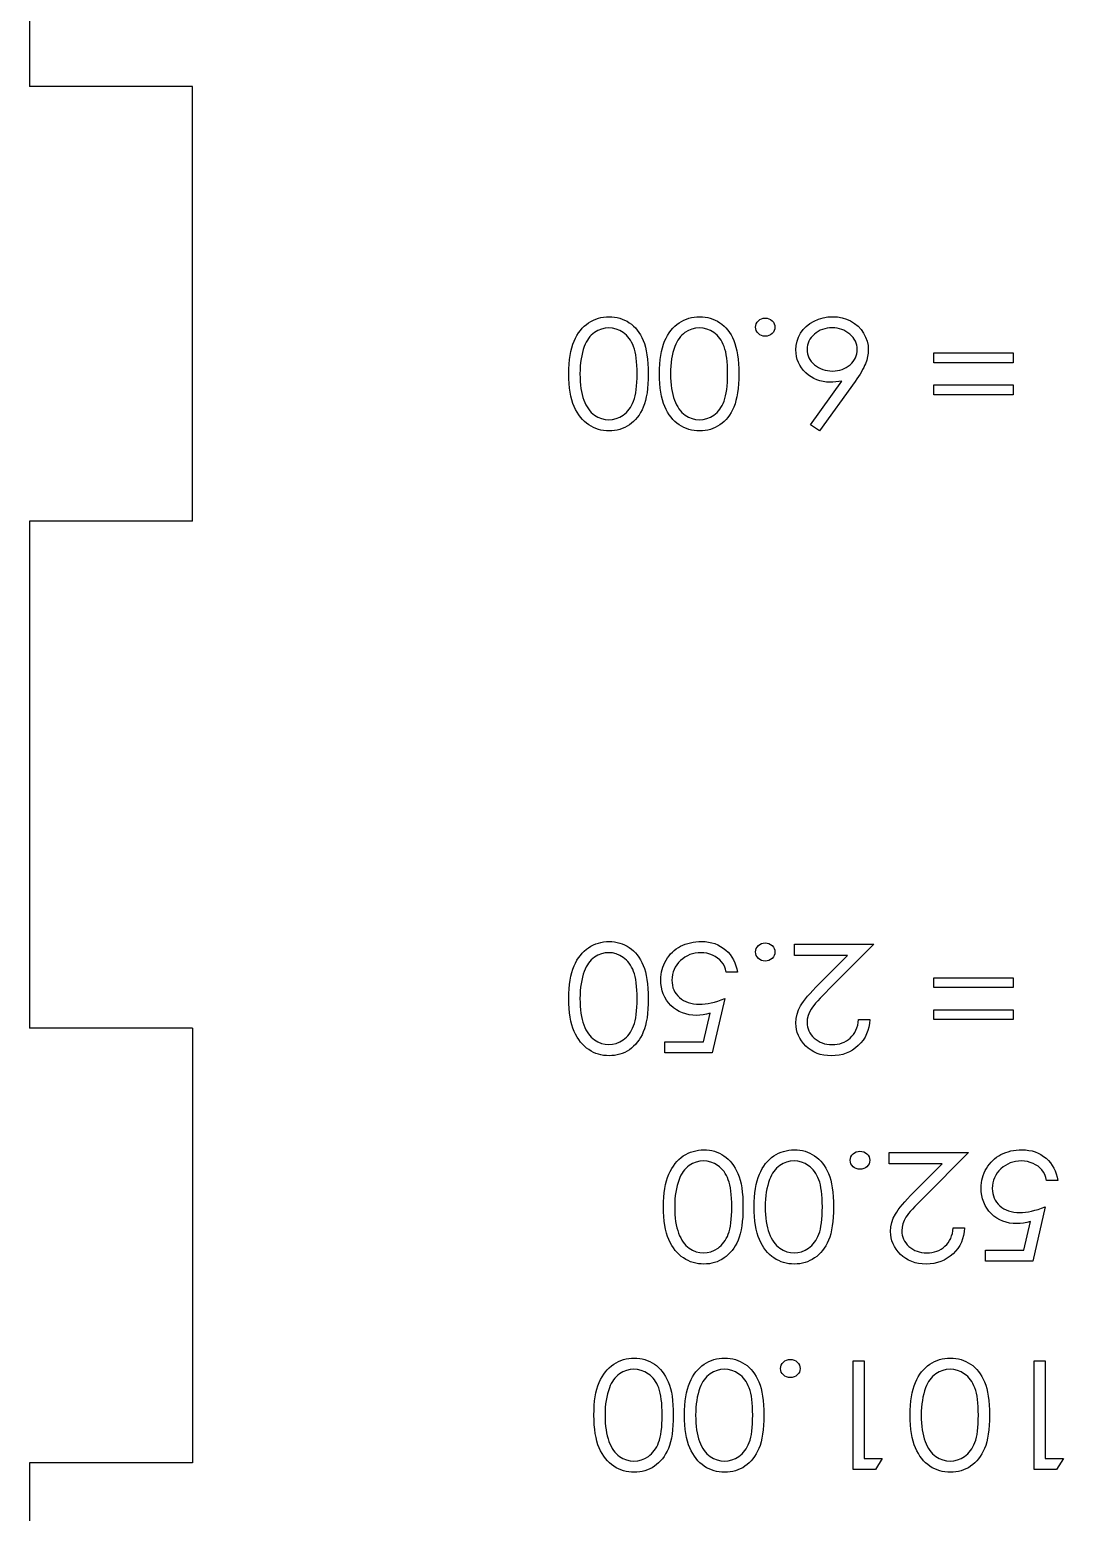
# Model space of a CAD drawing. Header units: millimetres. Extents: x -91 to 264, y -75 to 309.
# Drawn here: x -2.6 to 35.5, y 28.4 to 83 of the extents above; entities that cross this region are included whole.
import ezdxf

# ---------------------------------------------------------------- set-up
doc = ezdxf.new("R2010")
doc.units = ezdxf.units.MM

msp = doc.modelspace()

# ---------------------------------------------------------------- linework, layer by layer
at = {"color": 7, "linetype": 'Continuous', "lineweight": 25}
for p, q in [((-2.569, 99.585), (-2.569, 80.918)), ((3.431, 80.918), (-2.569, 80.918)), ((3.431, 64.918), (3.431, 80.918)), ((-2.569, 64.918), (-2.569, 46.251)), ((3.431, 64.918), (-2.569, 64.918)), ((3.431, 46.251), (-2.569, 46.251)), ((3.431, 46.251), (3.431, 30.251)), ((-2.569, 30.251), (-2.569, 11.585)), ((3.431, 30.251), (-2.569, 30.251))]:
    msp.add_line(p, q, dxfattribs=at)
at = {"color": 7, "linetype": 'Continuous', "flags": 128}
for points in [[(20.205, 70.339), (20.201, 70.147), (20.193, 69.966), (20.179, 69.795), (20.159, 69.637), (20.133, 69.489), (20.102, 69.353), (20.065, 69.228), (20.023, 69.114), (19.975, 69.009), (19.923, 68.911), (19.865, 68.819), (19.803, 68.734), (19.737, 68.655), (19.665, 68.583), (19.59, 68.518), (19.509, 68.459), (19.425, 68.407), (19.338, 68.361), (19.249, 68.323), (19.157, 68.291), (19.063, 68.267), (18.967, 68.249), (18.867, 68.239), (18.766, 68.235), (18.766, 68.235), (18.664, 68.239), (18.563, 68.249), (18.465, 68.267), (18.37, 68.291), (18.277, 68.323), (18.186, 68.361), (18.098, 68.407), (18.012, 68.46), (17.93, 68.519), (17.852, 68.586), (17.779, 68.66), (17.71, 68.74), (17.645, 68.828), (17.585, 68.923), (17.53, 69.025), (17.479, 69.134), (17.432, 69.251), (17.392, 69.377), (17.358, 69.513), (17.33, 69.659), (17.31, 69.815), (17.294, 69.981), (17.285, 70.155), (17.282, 70.339), (17.282, 70.339), (17.285, 70.523), (17.294, 70.697), (17.309, 70.862), (17.33, 71.017), (17.358, 71.162), (17.391, 71.297), (17.43, 71.424), (17.475, 71.54), (17.526, 71.648), (17.581, 71.749), (17.641, 71.843), (17.705, 71.932), (17.774, 72.013), (17.848, 72.086), (17.927, 72.154), (18.009, 72.214), (18.096, 72.267), (18.184, 72.313), (18.275, 72.352), (18.369, 72.384), (18.464, 72.408), (18.563, 72.426), (18.663, 72.437), (18.766, 72.44), (18.766, 72.44), (18.867, 72.437), (18.967, 72.427), (19.063, 72.409), (19.157, 72.385), (19.248, 72.355), (19.336, 72.316), (19.423, 72.271), (19.506, 72.22), (19.586, 72.162), (19.661, 72.097), (19.733, 72.025), (19.799, 71.945), (19.861, 71.86), (19.919, 71.768), (19.971, 71.669), (20.02, 71.563), (20.064, 71.448), (20.101, 71.323), (20.133, 71.186), (20.158, 71.038), (20.179, 70.88), (20.193, 70.71), (20.201, 70.53), (20.205, 70.339)], [(23.538, 70.339), (23.535, 70.147), (23.527, 69.966), (23.512, 69.795), (23.492, 69.637), (23.467, 69.489), (23.435, 69.353), (23.399, 69.228), (23.356, 69.114), (23.308, 69.009), (23.256, 68.911), (23.198, 68.819), (23.137, 68.734), (23.07, 68.655), (22.999, 68.583), (22.923, 68.518), (22.842, 68.459), (22.758, 68.407), (22.671, 68.361), (22.582, 68.323), (22.491, 68.291), (22.396, 68.267), (22.3, 68.249), (22.201, 68.239), (22.1, 68.235), (22.1, 68.235), (21.997, 68.239), (21.896, 68.249), (21.798, 68.267), (21.703, 68.291), (21.61, 68.323), (21.52, 68.361), (21.431, 68.407), (21.346, 68.46), (21.263, 68.519), (21.185, 68.586), (21.112, 68.66), (21.044, 68.74), (20.979, 68.828), (20.919, 68.923), (20.863, 69.025), (20.812, 69.134), (20.766, 69.251), (20.725, 69.377), (20.692, 69.513), (20.664, 69.659), (20.643, 69.815), (20.627, 69.981), (20.618, 70.155), (20.615, 70.339), (20.615, 70.339), (20.618, 70.523), (20.627, 70.697), (20.642, 70.862), (20.663, 71.017), (20.691, 71.162), (20.724, 71.297), (20.763, 71.424), (20.809, 71.54), (20.859, 71.648), (20.915, 71.749), (20.975, 71.843), (21.039, 71.932), (21.108, 72.013), (21.181, 72.086), (21.26, 72.154), (21.342, 72.214), (21.429, 72.267), (21.517, 72.313), (21.608, 72.352), (21.702, 72.384), (21.798, 72.408), (21.896, 72.426), (21.996, 72.437), (22.1, 72.44), (22.1, 72.44), (22.201, 72.437), (22.3, 72.427), (22.396, 72.409), (22.49, 72.385), (22.581, 72.355), (22.669, 72.316), (22.756, 72.271), (22.839, 72.22), (22.919, 72.162), (22.995, 72.097), (23.066, 72.025), (23.133, 71.945), (23.194, 71.86), (23.252, 71.768), (23.305, 71.669), (23.354, 71.563), (23.397, 71.448), (23.435, 71.323), (23.466, 71.186), (23.491, 71.038), (23.512, 70.88), (23.527, 70.71), (23.535, 70.53), (23.538, 70.339)], [(24.512, 71.722), (24.44, 71.729), (24.375, 71.747), (24.314, 71.777), (24.258, 71.819), (24.213, 71.871), (24.18, 71.927), (24.16, 71.989), (24.153, 72.056), (24.153, 72.056), (24.16, 72.122), (24.18, 72.183), (24.213, 72.239), (24.258, 72.291), (24.314, 72.334), (24.375, 72.364), (24.44, 72.383), (24.512, 72.389), (24.512, 72.389), (24.584, 72.383), (24.65, 72.364), (24.711, 72.334), (24.766, 72.291), (24.812, 72.239), (24.845, 72.183), (24.865, 72.122), (24.871, 72.056), (24.871, 72.056), (24.865, 71.989), (24.845, 71.927), (24.812, 71.871), (24.766, 71.819), (24.711, 71.777), (24.65, 71.747), (24.584, 71.729), (24.512, 71.722)], [(26.512, 68.235), (26.178, 68.456), (26.178, 68.456), (27.336, 70.073), (27.336, 70.073), (27.221, 70.054), (27.108, 70.041), (26.999, 70.033), (26.893, 70.03), (26.893, 70.03), (26.765, 70.036), (26.641, 70.052), (26.523, 70.078), (26.409, 70.116), (26.301, 70.164), (26.197, 70.222), (26.099, 70.292), (26.005, 70.372), (25.919, 70.46), (25.846, 70.553), (25.783, 70.651), (25.732, 70.754), (25.692, 70.862), (25.663, 70.975), (25.646, 71.093), (25.641, 71.215), (25.641, 71.215), (25.652, 71.383), (25.684, 71.542), (25.738, 71.693), (25.814, 71.836), (25.91, 71.968), (26.024, 72.085), (26.157, 72.188), (26.307, 72.277), (26.47, 72.348), (26.639, 72.4), (26.814, 72.43), (26.995, 72.44), (26.995, 72.44), (27.169, 72.431), (27.338, 72.401), (27.5, 72.352), (27.656, 72.283), (27.8, 72.195), (27.927, 72.092), (28.039, 71.972), (28.134, 71.837), (28.209, 71.69), (28.264, 71.54), (28.296, 71.384), (28.307, 71.222), (28.307, 71.222), (28.301, 71.099), (28.281, 70.972), (28.247, 70.842), (28.201, 70.709), (28.171, 70.64), (28.137, 70.567), (28.096, 70.492), (28.052, 70.412), (28.001, 70.329), (27.945, 70.243), (27.884, 70.154), (27.818, 70.061), (27.818, 70.061), (26.512, 68.235)], [(19.794, 70.338), (19.792, 70.498), (19.786, 70.649), (19.776, 70.79), (19.762, 70.92), (19.744, 71.04), (19.722, 71.15), (19.696, 71.251), (19.666, 71.34), (19.632, 71.423), (19.594, 71.5), (19.552, 71.572), (19.507, 71.638), (19.457, 71.7), (19.403, 71.757), (19.346, 71.808), (19.286, 71.855), (19.158, 71.932), (19.027, 71.986), (18.892, 72.019), (18.754, 72.03), (18.754, 72.03), (18.614, 72.02), (18.479, 71.987), (18.349, 71.934), (18.224, 71.859), (18.165, 71.813), (18.108, 71.763), (18.056, 71.706), (18.008, 71.644), (17.963, 71.577), (17.922, 71.505), (17.885, 71.427), (17.851, 71.343), (17.851, 71.343), (17.814, 71.236), (17.782, 71.124), (17.754, 71.006), (17.732, 70.884), (17.714, 70.755), (17.701, 70.622), (17.694, 70.482), (17.692, 70.338), (17.692, 70.338), (17.694, 70.194), (17.701, 70.056), (17.712, 69.925), (17.727, 69.801), (17.747, 69.683), (17.772, 69.573), (17.801, 69.468), (17.834, 69.371), (17.87, 69.279), (17.911, 69.195), (17.955, 69.117), (18.003, 69.045), (18.053, 68.979), (18.107, 68.92), (18.165, 68.867), (18.225, 68.82), (18.352, 68.744), (18.483, 68.689), (18.616, 68.657), (18.754, 68.646), (18.754, 68.646), (18.893, 68.657), (19.028, 68.689), (19.159, 68.744), (19.286, 68.82), (19.346, 68.866), (19.403, 68.917), (19.455, 68.974), (19.504, 69.036), (19.55, 69.102), (19.592, 69.174), (19.63, 69.251), (19.665, 69.334), (19.695, 69.424), (19.721, 69.524), (19.744, 69.634), (19.762, 69.755), (19.776, 69.885), (19.786, 70.025), (19.792, 70.177), (19.794, 70.338)], [(23.128, 70.338), (23.125, 70.498), (23.12, 70.649), (23.109, 70.79), (23.096, 70.92), (23.077, 71.04), (23.056, 71.15), (23.029, 71.251), (23, 71.34), (22.965, 71.423), (22.927, 71.5), (22.886, 71.572), (22.84, 71.638), (22.79, 71.7), (22.737, 71.757), (22.68, 71.808), (22.619, 71.855), (22.491, 71.932), (22.36, 71.986), (22.225, 72.019), (22.087, 72.03), (22.087, 72.03), (21.947, 72.02), (21.813, 71.987), (21.682, 71.934), (21.557, 71.859), (21.498, 71.813), (21.442, 71.763), (21.39, 71.706), (21.341, 71.644), (21.296, 71.577), (21.255, 71.505), (21.218, 71.427), (21.185, 71.343), (21.185, 71.343), (21.147, 71.236), (21.115, 71.124), (21.088, 71.006), (21.065, 70.884), (21.048, 70.755), (21.035, 70.622), (21.028, 70.482), (21.025, 70.338), (21.025, 70.338), (21.028, 70.194), (21.034, 70.056), (21.045, 69.925), (21.06, 69.801), (21.08, 69.683), (21.105, 69.573), (21.134, 69.468), (21.167, 69.371), (21.204, 69.279), (21.245, 69.195), (21.289, 69.117), (21.336, 69.045), (21.387, 68.979), (21.44, 68.92), (21.498, 68.867), (21.559, 68.82), (21.685, 68.744), (21.816, 68.689), (21.95, 68.657), (22.087, 68.646), (22.087, 68.646), (22.226, 68.657), (22.361, 68.689), (22.492, 68.744), (22.619, 68.82), (22.679, 68.866), (22.736, 68.917), (22.789, 68.974), (22.838, 69.036), (22.883, 69.102), (22.925, 69.174), (22.963, 69.251), (22.998, 69.334), (23.028, 69.424), (23.055, 69.524), (23.077, 69.634), (23.095, 69.755), (23.109, 69.885), (23.12, 70.025), (23.125, 70.177), (23.128, 70.338)], [(26.987, 70.44), (27.082, 70.444), (27.173, 70.455), (27.26, 70.473), (27.342, 70.498), (27.422, 70.531), (27.497, 70.571), (27.568, 70.618), (27.636, 70.673), (27.697, 70.732), (27.75, 70.795), (27.795, 70.861), (27.831, 70.93), (27.86, 71.002), (27.881, 71.077), (27.893, 71.155), (27.897, 71.237), (27.897, 71.237), (27.893, 71.318), (27.88, 71.395), (27.859, 71.47), (27.83, 71.541), (27.791, 71.61), (27.745, 71.675), (27.69, 71.739), (27.627, 71.798), (27.557, 71.852), (27.484, 71.9), (27.408, 71.94), (27.328, 71.972), (27.245, 71.997), (27.158, 72.016), (27.068, 72.026), (26.974, 72.03), (26.974, 72.03), (26.88, 72.026), (26.79, 72.016), (26.703, 71.997), (26.62, 71.972), (26.54, 71.94), (26.463, 71.9), (26.391, 71.852), (26.322, 71.798), (26.258, 71.739), (26.203, 71.675), (26.157, 71.61), (26.118, 71.541), (26.089, 71.47), (26.068, 71.395), (26.055, 71.318), (26.051, 71.237), (26.051, 71.237), (26.055, 71.155), (26.068, 71.077), (26.089, 71.002), (26.119, 70.93), (26.158, 70.861), (26.205, 70.795), (26.261, 70.732), (26.325, 70.673), (26.395, 70.618), (26.469, 70.571), (26.546, 70.531), (26.627, 70.498), (26.712, 70.473), (26.8, 70.455), (26.891, 70.444), (26.987, 70.44)], [(30.717, 70.748), (30.717, 71.107), (30.717, 71.107), (33.641, 71.107), (33.641, 71.107), (33.641, 70.748), (33.641, 70.748), (30.717, 70.748)], [(30.717, 69.569), (30.717, 69.928), (30.717, 69.928), (33.641, 69.928), (33.641, 69.928), (33.641, 69.569), (33.641, 69.569), (30.717, 69.569)], [(20.205, 47.339), (20.201, 47.147), (20.193, 46.966), (20.179, 46.795), (20.159, 46.637), (20.133, 46.489), (20.102, 46.353), (20.065, 46.228), (20.023, 46.114), (19.975, 46.009), (19.923, 45.911), (19.865, 45.819), (19.803, 45.734), (19.737, 45.655), (19.665, 45.583), (19.59, 45.518), (19.509, 45.459), (19.425, 45.407), (19.338, 45.361), (19.249, 45.323), (19.157, 45.291), (19.063, 45.267), (18.967, 45.249), (18.867, 45.239), (18.766, 45.235), (18.766, 45.235), (18.664, 45.239), (18.563, 45.249), (18.465, 45.267), (18.37, 45.291), (18.277, 45.323), (18.186, 45.361), (18.098, 45.407), (18.012, 45.46), (17.93, 45.519), (17.852, 45.586), (17.779, 45.66), (17.71, 45.74), (17.645, 45.828), (17.585, 45.923), (17.53, 46.025), (17.479, 46.134), (17.432, 46.251), (17.392, 46.377), (17.358, 46.513), (17.33, 46.659), (17.31, 46.815), (17.294, 46.981), (17.285, 47.155), (17.282, 47.339), (17.282, 47.339), (17.285, 47.523), (17.294, 47.697), (17.309, 47.862), (17.33, 48.017), (17.358, 48.162), (17.391, 48.297), (17.43, 48.424), (17.475, 48.54), (17.526, 48.648), (17.581, 48.749), (17.641, 48.843), (17.705, 48.932), (17.774, 49.013), (17.848, 49.086), (17.927, 49.154), (18.009, 49.214), (18.096, 49.267), (18.184, 49.313), (18.275, 49.352), (18.369, 49.384), (18.464, 49.408), (18.563, 49.426), (18.663, 49.437), (18.766, 49.44), (18.766, 49.44), (18.867, 49.437), (18.967, 49.427), (19.063, 49.409), (19.157, 49.385), (19.248, 49.355), (19.336, 49.316), (19.423, 49.271), (19.506, 49.22), (19.586, 49.162), (19.661, 49.097), (19.733, 49.025), (19.799, 48.945), (19.861, 48.86), (19.919, 48.768), (19.971, 48.669), (20.02, 48.563), (20.064, 48.448), (20.101, 48.323), (20.133, 48.186), (20.158, 48.038), (20.179, 47.88), (20.193, 47.71), (20.201, 47.53), (20.205, 47.339)], [(20.82, 45.338), (20.82, 45.748), (20.82, 45.748), (22.238, 45.748), (22.238, 45.748), (22.483, 46.805), (22.483, 46.805), (22.349, 46.769), (22.221, 46.743), (22.101, 46.727), (21.987, 46.722), (21.987, 46.722), (21.847, 46.728), (21.713, 46.746), (21.585, 46.775), (21.463, 46.815), (21.348, 46.866), (21.239, 46.929), (21.136, 47.004), (21.04, 47.09), (20.952, 47.186), (20.876, 47.287), (20.812, 47.395), (20.759, 47.509), (20.719, 47.63), (20.689, 47.757), (20.672, 47.891), (20.666, 48.031), (20.666, 48.031), (20.669, 48.129), (20.678, 48.225), (20.693, 48.319), (20.715, 48.411), (20.743, 48.501), (20.777, 48.588), (20.817, 48.674), (20.862, 48.758), (20.914, 48.838), (20.969, 48.913), (21.029, 48.984), (21.093, 49.049), (21.162, 49.11), (21.235, 49.166), (21.313, 49.218), (21.395, 49.264), (21.48, 49.306), (21.569, 49.341), (21.661, 49.372), (21.756, 49.396), (21.855, 49.416), (21.957, 49.429), (22.062, 49.438), (22.17, 49.44), (22.17, 49.44), (22.299, 49.436), (22.423, 49.42), (22.54, 49.396), (22.654, 49.362), (22.762, 49.318), (22.865, 49.263), (22.963, 49.2), (23.056, 49.126), (23.141, 49.045), (23.217, 48.957), (23.286, 48.864), (23.343, 48.765), (23.393, 48.661), (23.433, 48.55), (23.464, 48.434), (23.487, 48.312), (23.487, 48.312), (23.076, 48.312), (23.076, 48.312), (23.046, 48.426), (23.008, 48.528), (22.959, 48.619), (22.903, 48.699), (22.836, 48.77), (22.759, 48.833), (22.672, 48.89), (22.575, 48.939), (22.471, 48.979), (22.366, 49.007), (22.257, 49.025), (22.146, 49.03), (22.146, 49.03), (22.038, 49.025), (21.935, 49.012), (21.834, 48.989), (21.738, 48.957), (21.646, 48.917), (21.557, 48.867), (21.473, 48.808), (21.392, 48.74), (21.318, 48.666), (21.254, 48.586), (21.2, 48.502), (21.155, 48.414), (21.12, 48.321), (21.096, 48.224), (21.081, 48.122), (21.076, 48.016), (21.076, 48.016), (21.08, 47.92), (21.094, 47.828), (21.116, 47.742), (21.146, 47.66), (21.185, 47.582), (21.233, 47.509), (21.29, 47.441), (21.354, 47.378), (21.427, 47.32), (21.504, 47.271), (21.588, 47.229), (21.678, 47.194), (21.774, 47.167), (21.875, 47.148), (21.982, 47.137), (22.095, 47.133), (22.095, 47.133), (22.193, 47.136), (22.297, 47.146), (22.406, 47.162), (22.52, 47.184), (22.638, 47.213), (22.762, 47.248), (22.891, 47.29), (23.025, 47.338), (23.025, 47.338), (22.564, 45.338), (22.564, 45.338), (20.82, 45.338)], [(24.512, 48.722), (24.44, 48.729), (24.375, 48.747), (24.314, 48.777), (24.258, 48.819), (24.213, 48.871), (24.18, 48.927), (24.16, 48.989), (24.153, 49.056), (24.153, 49.056), (24.16, 49.122), (24.18, 49.183), (24.213, 49.239), (24.258, 49.291), (24.314, 49.334), (24.375, 49.364), (24.44, 49.383), (24.512, 49.389), (24.512, 49.389), (24.584, 49.383), (24.65, 49.364), (24.711, 49.334), (24.766, 49.291), (24.812, 49.239), (24.845, 49.183), (24.865, 49.122), (24.871, 49.056), (24.871, 49.056), (24.865, 48.989), (24.845, 48.927), (24.812, 48.871), (24.766, 48.819), (24.711, 48.777), (24.65, 48.747), (24.584, 48.729), (24.512, 48.722)], [(27.948, 46.569), (28.358, 46.569), (28.358, 46.569), (28.348, 46.426), (28.326, 46.29), (28.291, 46.161), (28.245, 46.037), (28.186, 45.921), (28.116, 45.811), (28.034, 45.707), (27.939, 45.61), (27.836, 45.522), (27.727, 45.446), (27.612, 45.382), (27.491, 45.329), (27.364, 45.288), (27.231, 45.259), (27.092, 45.241), (26.947, 45.235), (26.947, 45.235), (26.805, 45.241), (26.669, 45.258), (26.54, 45.286), (26.419, 45.324), (26.304, 45.375), (26.197, 45.436), (26.096, 45.509), (26.002, 45.593), (25.917, 45.684), (25.844, 45.779), (25.782, 45.878), (25.731, 45.981), (25.691, 46.089), (25.663, 46.199), (25.646, 46.315), (25.641, 46.434), (25.641, 46.434), (25.652, 46.602), (25.685, 46.764), (25.739, 46.921), (25.816, 47.073), (25.865, 47.15), (25.924, 47.235), (25.994, 47.326), (26.073, 47.424), (26.164, 47.528), (26.264, 47.638), (26.375, 47.756), (26.496, 47.88), (26.496, 47.88), (27.544, 48.928), (27.544, 48.928), (25.589, 48.928), (25.589, 48.928), (25.589, 49.338), (25.589, 49.338), (28.512, 49.338), (28.512, 49.338), (26.858, 47.682), (26.858, 47.682), (26.737, 47.564), (26.628, 47.453), (26.53, 47.351), (26.443, 47.256), (26.366, 47.169), (26.301, 47.09), (26.246, 47.019), (26.203, 46.956), (26.137, 46.835), (26.088, 46.712), (26.06, 46.586), (26.051, 46.456), (26.051, 46.456), (26.055, 46.375), (26.068, 46.296), (26.088, 46.221), (26.117, 46.148), (26.155, 46.077), (26.201, 46.011), (26.254, 45.947), (26.317, 45.885), (26.385, 45.829), (26.457, 45.78), (26.533, 45.739), (26.612, 45.706), (26.696, 45.679), (26.783, 45.661), (26.874, 45.65), (26.968, 45.646), (26.968, 45.646), (27.068, 45.65), (27.162, 45.661), (27.253, 45.68), (27.339, 45.706), (27.421, 45.74), (27.499, 45.782), (27.572, 45.831), (27.642, 45.888), (27.705, 45.952), (27.762, 46.021), (27.811, 46.097), (27.853, 46.179), (27.887, 46.267), (27.915, 46.362), (27.935, 46.462), (27.948, 46.569)], [(19.794, 47.338), (19.792, 47.498), (19.786, 47.649), (19.776, 47.79), (19.762, 47.92), (19.744, 48.04), (19.722, 48.15), (19.696, 48.251), (19.666, 48.34), (19.632, 48.423), (19.594, 48.5), (19.552, 48.572), (19.507, 48.638), (19.457, 48.7), (19.403, 48.757), (19.346, 48.808), (19.286, 48.855), (19.158, 48.932), (19.027, 48.986), (18.892, 49.019), (18.754, 49.03), (18.754, 49.03), (18.614, 49.02), (18.479, 48.987), (18.349, 48.934), (18.224, 48.859), (18.165, 48.813), (18.108, 48.763), (18.056, 48.706), (18.008, 48.644), (17.963, 48.577), (17.922, 48.505), (17.885, 48.427), (17.851, 48.343), (17.851, 48.343), (17.814, 48.236), (17.782, 48.124), (17.754, 48.006), (17.732, 47.884), (17.714, 47.755), (17.701, 47.622), (17.694, 47.482), (17.692, 47.338), (17.692, 47.338), (17.694, 47.194), (17.701, 47.056), (17.712, 46.925), (17.727, 46.801), (17.747, 46.683), (17.772, 46.573), (17.801, 46.468), (17.834, 46.371), (17.87, 46.279), (17.911, 46.195), (17.955, 46.117), (18.003, 46.045), (18.053, 45.979), (18.107, 45.92), (18.165, 45.867), (18.225, 45.82), (18.352, 45.744), (18.483, 45.689), (18.616, 45.657), (18.754, 45.646), (18.754, 45.646), (18.893, 45.657), (19.028, 45.689), (19.159, 45.744), (19.286, 45.82), (19.346, 45.866), (19.403, 45.917), (19.455, 45.974), (19.504, 46.036), (19.55, 46.102), (19.592, 46.174), (19.63, 46.251), (19.665, 46.334), (19.695, 46.424), (19.721, 46.524), (19.744, 46.634), (19.762, 46.755), (19.776, 46.885), (19.786, 47.025), (19.792, 47.177), (19.794, 47.338)], [(30.717, 47.748), (30.717, 48.107), (30.717, 48.107), (33.641, 48.107), (33.641, 48.107), (33.641, 47.748), (33.641, 47.748), (30.717, 47.748)], [(30.717, 46.569), (30.717, 46.928), (30.717, 46.928), (33.641, 46.928), (33.641, 46.928), (33.641, 46.569), (33.641, 46.569), (30.717, 46.569)], [(23.692, 39.673), (23.689, 39.481), (23.681, 39.299), (23.666, 39.129), (23.646, 38.97), (23.62, 38.823), (23.589, 38.686), (23.552, 38.561), (23.51, 38.448), (23.462, 38.343), (23.41, 38.244), (23.352, 38.153), (23.29, 38.067), (23.224, 37.989), (23.153, 37.916), (23.077, 37.852), (22.996, 37.792), (22.912, 37.74), (22.825, 37.694), (22.736, 37.656), (22.645, 37.625), (22.55, 37.6), (22.454, 37.582), (22.354, 37.572), (22.254, 37.569), (22.254, 37.569), (22.151, 37.572), (22.05, 37.582), (21.952, 37.6), (21.857, 37.625), (21.764, 37.656), (21.673, 37.694), (21.585, 37.74), (21.5, 37.793), (21.417, 37.852), (21.339, 37.92), (21.266, 37.993), (21.197, 38.073), (21.133, 38.162), (21.072, 38.256), (21.017, 38.358), (20.966, 38.467), (20.919, 38.584), (20.879, 38.71), (20.846, 38.847), (20.818, 38.993), (20.797, 39.148), (20.781, 39.314), (20.772, 39.489), (20.769, 39.673), (20.769, 39.673), (20.772, 39.856), (20.781, 40.03), (20.796, 40.195), (20.817, 40.35), (20.845, 40.495), (20.878, 40.63), (20.917, 40.757), (20.963, 40.873), (21.013, 40.981), (21.068, 41.082), (21.129, 41.177), (21.193, 41.265), (21.262, 41.346), (21.335, 41.42), (21.414, 41.487), (21.496, 41.547), (21.583, 41.6), (21.671, 41.646), (21.762, 41.685), (21.856, 41.717), (21.951, 41.742), (22.05, 41.759), (22.15, 41.771), (22.254, 41.774), (22.254, 41.774), (22.354, 41.771), (22.454, 41.76), (22.55, 41.743), (22.644, 41.718), (22.735, 41.688), (22.823, 41.65), (22.91, 41.605), (22.993, 41.553), (23.073, 41.495), (23.149, 41.43), (23.22, 41.358), (23.286, 41.279), (23.348, 41.194), (23.406, 41.102), (23.459, 41.002), (23.508, 40.896), (23.551, 40.782), (23.588, 40.656), (23.62, 40.519), (23.645, 40.372), (23.666, 40.214), (23.681, 40.044), (23.689, 39.864), (23.692, 39.673)], [(27.025, 39.673), (27.022, 39.481), (27.014, 39.299), (27, 39.129), (26.979, 38.97), (26.954, 38.823), (26.923, 38.686), (26.886, 38.561), (26.843, 38.448), (26.795, 38.343), (26.743, 38.244), (26.685, 38.153), (26.624, 38.067), (26.557, 37.989), (26.486, 37.916), (26.411, 37.852), (26.33, 37.792), (26.245, 37.74), (26.158, 37.694), (26.069, 37.656), (25.978, 37.625), (25.883, 37.6), (25.787, 37.582), (25.688, 37.572), (25.587, 37.569), (25.587, 37.569), (25.484, 37.572), (25.383, 37.582), (25.286, 37.6), (25.19, 37.625), (25.097, 37.656), (25.007, 37.694), (24.919, 37.74), (24.833, 37.793), (24.75, 37.852), (24.673, 37.92), (24.6, 37.993), (24.531, 38.073), (24.466, 38.162), (24.406, 38.256), (24.35, 38.358), (24.299, 38.467), (24.253, 38.584), (24.213, 38.71), (24.179, 38.847), (24.151, 38.993), (24.13, 39.148), (24.114, 39.314), (24.105, 39.489), (24.102, 39.673), (24.102, 39.673), (24.105, 39.856), (24.114, 40.03), (24.129, 40.195), (24.15, 40.35), (24.178, 40.495), (24.211, 40.63), (24.25, 40.757), (24.296, 40.873), (24.346, 40.981), (24.402, 41.082), (24.462, 41.177), (24.526, 41.265), (24.595, 41.346), (24.669, 41.42), (24.747, 41.487), (24.83, 41.547), (24.916, 41.6), (25.004, 41.646), (25.096, 41.685), (25.189, 41.717), (25.285, 41.742), (25.383, 41.759), (25.483, 41.771), (25.587, 41.774), (25.587, 41.774), (25.688, 41.771), (25.787, 41.76), (25.883, 41.743), (25.977, 41.718), (26.068, 41.688), (26.157, 41.65), (26.243, 41.605), (26.326, 41.553), (26.407, 41.495), (26.482, 41.43), (26.553, 41.358), (26.62, 41.279), (26.681, 41.194), (26.739, 41.102), (26.792, 41.002), (26.841, 40.896), (26.884, 40.782), (26.922, 40.656), (26.953, 40.519), (26.979, 40.372), (27, 40.214), (27.014, 40.044), (27.022, 39.864), (27.025, 39.673)], [(27.999, 41.056), (27.927, 41.062), (27.862, 41.08), (27.801, 41.11), (27.745, 41.153), (27.7, 41.204), (27.667, 41.26), (27.647, 41.322), (27.641, 41.389), (27.641, 41.389), (27.647, 41.455), (27.667, 41.517), (27.7, 41.573), (27.745, 41.625), (27.801, 41.667), (27.862, 41.698), (27.927, 41.716), (28, 41.722), (28, 41.722), (28.072, 41.716), (28.137, 41.698), (28.198, 41.667), (28.254, 41.625), (28.299, 41.573), (28.332, 41.517), (28.352, 41.455), (28.358, 41.389), (28.358, 41.389), (28.352, 41.322), (28.332, 41.26), (28.299, 41.204), (28.254, 41.153), (28.198, 41.11), (28.137, 41.08), (28.072, 41.062), (28, 41.056)], [(31.435, 38.902), (31.846, 38.902), (31.846, 38.902), (31.835, 38.759), (31.813, 38.623), (31.778, 38.494), (31.732, 38.371), (31.673, 38.255), (31.604, 38.144), (31.521, 38.041), (31.427, 37.944), (31.323, 37.856), (31.214, 37.779), (31.099, 37.715), (30.978, 37.662), (30.851, 37.622), (30.718, 37.592), (30.58, 37.574), (30.435, 37.569), (30.435, 37.569), (30.292, 37.574), (30.157, 37.591), (30.028, 37.619), (29.906, 37.658), (29.791, 37.708), (29.684, 37.77), (29.583, 37.842), (29.489, 37.926), (29.404, 38.017), (29.331, 38.112), (29.269, 38.211), (29.218, 38.315), (29.178, 38.422), (29.15, 38.533), (29.133, 38.648), (29.128, 38.767), (29.128, 38.767), (29.139, 38.935), (29.172, 39.097), (29.226, 39.255), (29.303, 39.406), (29.352, 39.484), (29.411, 39.568), (29.481, 39.659), (29.56, 39.757), (29.651, 39.861), (29.751, 39.972), (29.862, 40.089), (29.983, 40.214), (29.983, 40.214), (31.031, 41.261), (31.031, 41.261), (29.076, 41.261), (29.076, 41.261), (29.076, 41.671), (29.076, 41.671), (32, 41.671), (32, 41.671), (30.345, 40.016), (30.345, 40.016), (30.225, 39.897), (30.115, 39.787), (30.017, 39.684), (29.93, 39.589), (29.853, 39.502), (29.788, 39.424), (29.733, 39.352), (29.69, 39.289), (29.624, 39.169), (29.576, 39.045), (29.548, 38.92), (29.538, 38.79), (29.538, 38.79), (29.542, 38.708), (29.555, 38.63), (29.576, 38.554), (29.604, 38.481), (29.642, 38.411), (29.688, 38.344), (29.741, 38.28), (29.804, 38.218), (29.872, 38.162), (29.944, 38.114), (30.02, 38.073), (30.1, 38.039), (30.183, 38.013), (30.27, 37.994), (30.361, 37.983), (30.455, 37.979), (30.455, 37.979), (30.555, 37.983), (30.649, 37.994), (30.74, 38.013), (30.826, 38.04), (30.908, 38.073), (30.986, 38.115), (31.06, 38.165), (31.129, 38.222), (31.193, 38.285), (31.249, 38.355), (31.298, 38.431), (31.34, 38.513), (31.375, 38.601), (31.402, 38.695), (31.423, 38.795), (31.435, 38.902)], [(32.615, 37.671), (32.615, 38.081), (32.615, 38.081), (34.033, 38.081), (34.033, 38.081), (34.278, 39.138), (34.278, 39.138), (34.144, 39.102), (34.016, 39.077), (33.896, 39.061), (33.782, 39.056), (33.782, 39.056), (33.642, 39.061), (33.508, 39.079), (33.38, 39.108), (33.258, 39.148), (33.143, 39.199), (33.034, 39.263), (32.931, 39.337), (32.834, 39.424), (32.747, 39.519), (32.671, 39.62), (32.607, 39.728), (32.554, 39.842), (32.514, 39.963), (32.484, 40.09), (32.467, 40.224), (32.461, 40.364), (32.461, 40.364), (32.464, 40.462), (32.473, 40.558), (32.488, 40.652), (32.51, 40.744), (32.538, 40.834), (32.572, 40.921), (32.612, 41.007), (32.657, 41.091), (32.709, 41.171), (32.764, 41.247), (32.824, 41.317), (32.888, 41.383), (32.957, 41.444), (33.03, 41.5), (33.108, 41.551), (33.189, 41.597), (33.275, 41.639), (33.364, 41.674), (33.456, 41.705), (33.551, 41.73), (33.65, 41.749), (33.752, 41.763), (33.857, 41.771), (33.965, 41.774), (33.965, 41.774), (34.094, 41.769), (34.217, 41.754), (34.335, 41.73), (34.449, 41.695), (34.557, 41.651), (34.66, 41.597), (34.758, 41.533), (34.85, 41.46), (34.936, 41.378), (35.012, 41.291), (35.08, 41.198), (35.138, 41.098), (35.188, 40.994), (35.228, 40.884), (35.259, 40.767), (35.282, 40.646), (35.282, 40.646), (34.871, 40.646), (34.871, 40.646), (34.841, 40.759), (34.802, 40.861), (34.754, 40.952), (34.697, 41.033), (34.631, 41.103), (34.554, 41.166), (34.467, 41.223), (34.37, 41.272), (34.266, 41.312), (34.161, 41.34), (34.052, 41.358), (33.941, 41.364), (33.941, 41.364), (33.833, 41.359), (33.729, 41.345), (33.629, 41.323), (33.533, 41.291), (33.441, 41.251), (33.352, 41.2), (33.268, 41.142), (33.187, 41.073), (33.113, 40.999), (33.049, 40.92), (32.995, 40.835), (32.95, 40.747), (32.915, 40.654), (32.891, 40.557), (32.876, 40.456), (32.871, 40.349), (32.871, 40.349), (32.875, 40.253), (32.889, 40.162), (32.911, 40.075), (32.941, 39.993), (32.98, 39.916), (33.028, 39.843), (33.084, 39.775), (33.149, 39.711), (33.221, 39.654), (33.299, 39.604), (33.383, 39.562), (33.473, 39.527), (33.568, 39.501), (33.669, 39.481), (33.777, 39.47), (33.89, 39.466), (33.89, 39.466), (33.988, 39.469), (34.092, 39.479), (34.201, 39.495), (34.314, 39.517), (34.433, 39.546), (34.557, 39.581), (34.686, 39.623), (34.82, 39.671), (34.82, 39.671), (34.358, 37.671), (34.358, 37.671), (32.615, 37.671)], [(23.282, 39.671), (23.279, 39.831), (23.274, 39.982), (23.263, 40.123), (23.25, 40.253), (23.231, 40.373), (23.209, 40.484), (23.183, 40.584), (23.153, 40.674), (23.119, 40.756), (23.081, 40.833), (23.04, 40.905), (22.994, 40.972), (22.944, 41.033), (22.891, 41.09), (22.834, 41.142), (22.773, 41.188), (22.645, 41.265), (22.514, 41.319), (22.379, 41.352), (22.241, 41.364), (22.241, 41.364), (22.101, 41.353), (21.967, 41.32), (21.836, 41.267), (21.711, 41.192), (21.652, 41.146), (21.596, 41.096), (21.544, 41.039), (21.495, 40.977), (21.45, 40.911), (21.409, 40.838), (21.372, 40.76), (21.338, 40.677), (21.338, 40.677), (21.301, 40.569), (21.269, 40.457), (21.241, 40.339), (21.219, 40.217), (21.201, 40.089), (21.189, 39.955), (21.181, 39.815), (21.179, 39.671), (21.179, 39.671), (21.181, 39.527), (21.188, 39.389), (21.199, 39.259), (21.214, 39.134), (21.234, 39.017), (21.259, 38.906), (21.288, 38.802), (21.321, 38.704), (21.358, 38.613), (21.399, 38.529), (21.443, 38.45), (21.49, 38.378), (21.54, 38.312), (21.594, 38.253), (21.652, 38.2), (21.713, 38.154), (21.839, 38.077), (21.97, 38.022), (22.104, 37.99), (22.241, 37.979), (22.241, 37.979), (22.38, 37.99), (22.515, 38.022), (22.646, 38.077), (22.773, 38.154), (22.833, 38.199), (22.89, 38.251), (22.943, 38.307), (22.991, 38.369), (23.037, 38.436), (23.079, 38.508), (23.117, 38.585), (23.152, 38.667), (23.182, 38.757), (23.209, 38.857), (23.231, 38.967), (23.249, 39.088), (23.263, 39.218), (23.274, 39.359), (23.279, 39.51), (23.282, 39.671)], [(26.615, 39.671), (26.612, 39.831), (26.607, 39.982), (26.596, 40.123), (26.583, 40.253), (26.564, 40.373), (26.543, 40.484), (26.516, 40.584), (26.487, 40.674), (26.452, 40.756), (26.415, 40.833), (26.373, 40.905), (26.327, 40.972), (26.278, 41.033), (26.224, 41.09), (26.167, 41.142), (26.106, 41.188), (25.979, 41.265), (25.847, 41.319), (25.713, 41.352), (25.574, 41.364), (25.574, 41.364), (25.435, 41.353), (25.3, 41.32), (25.169, 41.267), (25.044, 41.192), (24.985, 41.146), (24.929, 41.096), (24.877, 41.039), (24.828, 40.977), (24.783, 40.911), (24.742, 40.838), (24.705, 40.76), (24.672, 40.677), (24.672, 40.677), (24.634, 40.569), (24.602, 40.457), (24.575, 40.339), (24.552, 40.217), (24.535, 40.089), (24.522, 39.955), (24.515, 39.815), (24.512, 39.671), (24.512, 39.671), (24.515, 39.527), (24.521, 39.389), (24.532, 39.259), (24.548, 39.134), (24.568, 39.017), (24.592, 38.906), (24.621, 38.802), (24.654, 38.704), (24.691, 38.613), (24.732, 38.529), (24.776, 38.45), (24.823, 38.378), (24.874, 38.312), (24.927, 38.253), (24.985, 38.2), (25.046, 38.154), (25.173, 38.077), (25.303, 38.022), (25.437, 37.99), (25.574, 37.979), (25.574, 37.979), (25.713, 37.99), (25.848, 38.022), (25.979, 38.077), (26.106, 38.154), (26.166, 38.199), (26.223, 38.251), (26.276, 38.307), (26.325, 38.369), (26.37, 38.436), (26.412, 38.508), (26.451, 38.585), (26.485, 38.667), (26.516, 38.757), (26.542, 38.857), (26.564, 38.967), (26.582, 39.088), (26.596, 39.218), (26.607, 39.359), (26.612, 39.51), (26.615, 39.671)], [(21.128, 32.006), (21.125, 31.814), (21.116, 31.633), (21.102, 31.462), (21.082, 31.303), (21.056, 31.156), (21.025, 31.02), (20.988, 30.895), (20.946, 30.781), (20.898, 30.676), (20.846, 30.577), (20.788, 30.486), (20.726, 30.4), (20.66, 30.322), (20.588, 30.25), (20.513, 30.185), (20.432, 30.126), (20.348, 30.073), (20.261, 30.028), (20.172, 29.989), (20.08, 29.958), (19.986, 29.933), (19.89, 29.916), (19.79, 29.905), (19.689, 29.902), (19.689, 29.902), (19.587, 29.905), (19.486, 29.916), (19.388, 29.933), (19.293, 29.958), (19.2, 29.989), (19.109, 30.028), (19.021, 30.073), (18.935, 30.126), (18.853, 30.186), (18.775, 30.253), (18.702, 30.327), (18.633, 30.407), (18.568, 30.495), (18.508, 30.589), (18.453, 30.691), (18.402, 30.8), (18.355, 30.917), (18.315, 31.044), (18.282, 31.18), (18.254, 31.326), (18.233, 31.481), (18.217, 31.647), (18.208, 31.822), (18.205, 32.006), (18.205, 32.006), (18.208, 32.19), (18.217, 32.364), (18.232, 32.529), (18.253, 32.683), (18.281, 32.828), (18.314, 32.964), (18.353, 33.09), (18.399, 33.206), (18.449, 33.315), (18.504, 33.416), (18.564, 33.51), (18.629, 33.598), (18.697, 33.679), (18.771, 33.753), (18.85, 33.82), (18.932, 33.88), (19.019, 33.933), (19.107, 33.98), (19.198, 34.018), (19.292, 34.05), (19.387, 34.075), (19.486, 34.093), (19.586, 34.104), (19.689, 34.107), (19.689, 34.107), (19.79, 34.104), (19.89, 34.093), (19.986, 34.076), (20.08, 34.052), (20.171, 34.021), (20.259, 33.983), (20.346, 33.938), (20.429, 33.887), (20.509, 33.828), (20.584, 33.763), (20.656, 33.691), (20.722, 33.612), (20.784, 33.527), (20.842, 33.435), (20.895, 33.335), (20.943, 33.23), (20.987, 33.115), (21.024, 32.989), (21.056, 32.852), (21.081, 32.705), (21.102, 32.547), (21.116, 32.377), (21.125, 32.197), (21.128, 32.006)], [(24.461, 32.006), (24.458, 31.814), (24.45, 31.633), (24.435, 31.462), (24.415, 31.303), (24.39, 31.156), (24.358, 31.02), (24.322, 30.895), (24.279, 30.781), (24.231, 30.676), (24.179, 30.577), (24.121, 30.486), (24.06, 30.4), (23.993, 30.322), (23.922, 30.25), (23.846, 30.185), (23.766, 30.126), (23.681, 30.073), (23.594, 30.028), (23.505, 29.989), (23.414, 29.958), (23.319, 29.933), (23.223, 29.916), (23.124, 29.905), (23.023, 29.902), (23.023, 29.902), (22.92, 29.905), (22.819, 29.916), (22.721, 29.933), (22.626, 29.958), (22.533, 29.989), (22.443, 30.028), (22.354, 30.073), (22.269, 30.126), (22.186, 30.186), (22.108, 30.253), (22.036, 30.327), (21.967, 30.407), (21.902, 30.495), (21.842, 30.589), (21.786, 30.691), (21.735, 30.8), (21.689, 30.917), (21.649, 31.044), (21.615, 31.18), (21.587, 31.326), (21.566, 31.481), (21.55, 31.647), (21.541, 31.822), (21.538, 32.006), (21.538, 32.006), (21.541, 32.19), (21.55, 32.364), (21.565, 32.529), (21.586, 32.683), (21.614, 32.828), (21.647, 32.964), (21.686, 33.09), (21.732, 33.206), (21.782, 33.315), (21.838, 33.416), (21.898, 33.51), (21.962, 33.598), (22.031, 33.679), (22.104, 33.753), (22.183, 33.82), (22.266, 33.88), (22.352, 33.933), (22.44, 33.98), (22.532, 34.018), (22.625, 34.05), (22.721, 34.075), (22.819, 34.093), (22.919, 34.104), (23.023, 34.107), (23.023, 34.107), (23.124, 34.104), (23.223, 34.093), (23.319, 34.076), (23.413, 34.052), (23.504, 34.021), (23.592, 33.983), (23.679, 33.938), (23.762, 33.887), (23.842, 33.828), (23.918, 33.763), (23.989, 33.691), (24.056, 33.612), (24.117, 33.527), (24.175, 33.435), (24.228, 33.335), (24.277, 33.23), (24.32, 33.115), (24.358, 32.989), (24.389, 32.852), (24.415, 32.705), (24.435, 32.547), (24.45, 32.377), (24.458, 32.197), (24.461, 32.006)], [(25.435, 33.389), (25.363, 33.396), (25.298, 33.413), (25.237, 33.444), (25.181, 33.486), (25.136, 33.537), (25.103, 33.593), (25.083, 33.655), (25.076, 33.722), (25.076, 33.722), (25.083, 33.788), (25.103, 33.85), (25.136, 33.906), (25.181, 33.958), (25.237, 34.001), (25.298, 34.031), (25.363, 34.049), (25.435, 34.056), (25.435, 34.056), (25.508, 34.049), (25.573, 34.031), (25.634, 34.001), (25.689, 33.958), (25.735, 33.906), (25.768, 33.85), (25.788, 33.788), (25.794, 33.722), (25.794, 33.722), (25.788, 33.655), (25.768, 33.593), (25.735, 33.537), (25.689, 33.486), (25.634, 33.444), (25.573, 33.413), (25.508, 33.396), (25.435, 33.389)], [(28.566, 30.005), (27.743, 30.005), (27.743, 30.005), (27.743, 34.005), (27.743, 34.005), (28.153, 34.005), (28.153, 34.005), (28.153, 30.415), (28.153, 30.415), (28.82, 30.415), (28.82, 30.415), (28.566, 30.005)], [(32.769, 32.006), (32.766, 31.814), (32.758, 31.633), (32.743, 31.462), (32.723, 31.303), (32.697, 31.156), (32.666, 31.02), (32.629, 30.895), (32.587, 30.781), (32.539, 30.676), (32.487, 30.577), (32.429, 30.486), (32.367, 30.4), (32.301, 30.322), (32.229, 30.25), (32.154, 30.185), (32.073, 30.126), (31.989, 30.073), (31.902, 30.028), (31.813, 29.989), (31.721, 29.958), (31.627, 29.933), (31.531, 29.916), (31.431, 29.905), (31.33, 29.902), (31.33, 29.902), (31.228, 29.905), (31.127, 29.916), (31.029, 29.933), (30.934, 29.958), (30.841, 29.989), (30.75, 30.028), (30.662, 30.073), (30.576, 30.126), (30.494, 30.186), (30.416, 30.253), (30.343, 30.327), (30.274, 30.407), (30.209, 30.495), (30.149, 30.589), (30.094, 30.691), (30.043, 30.8), (29.996, 30.917), (29.956, 31.044), (29.923, 31.18), (29.895, 31.326), (29.874, 31.481), (29.858, 31.647), (29.849, 31.822), (29.846, 32.006), (29.846, 32.006), (29.849, 32.19), (29.858, 32.364), (29.873, 32.529), (29.894, 32.683), (29.922, 32.828), (29.955, 32.964), (29.994, 33.09), (30.04, 33.206), (30.09, 33.315), (30.145, 33.416), (30.205, 33.51), (30.27, 33.598), (30.338, 33.679), (30.412, 33.753), (30.491, 33.82), (30.573, 33.88), (30.66, 33.933), (30.748, 33.98), (30.839, 34.018), (30.933, 34.05), (31.028, 34.075), (31.127, 34.093), (31.227, 34.104), (31.33, 34.107), (31.33, 34.107), (31.431, 34.104), (31.531, 34.093), (31.627, 34.076), (31.721, 34.052), (31.812, 34.021), (31.9, 33.983), (31.987, 33.938), (32.07, 33.887), (32.15, 33.828), (32.225, 33.763), (32.297, 33.691), (32.363, 33.612), (32.425, 33.527), (32.483, 33.435), (32.536, 33.335), (32.584, 33.23), (32.628, 33.115), (32.665, 32.989), (32.697, 32.852), (32.722, 32.705), (32.743, 32.547), (32.758, 32.377), (32.766, 32.197), (32.769, 32.006)], [(35.233, 30.005), (34.41, 30.005), (34.41, 30.005), (34.41, 34.005), (34.41, 34.005), (34.82, 34.005), (34.82, 34.005), (34.82, 30.415), (34.82, 30.415), (35.487, 30.415), (35.487, 30.415), (35.233, 30.005)], [(20.717, 32.005), (20.715, 32.165), (20.709, 32.315), (20.699, 32.456), (20.685, 32.586), (20.667, 32.706), (20.645, 32.817), (20.619, 32.917), (20.589, 33.007), (20.555, 33.089), (20.517, 33.166), (20.475, 33.239), (20.43, 33.305), (20.38, 33.367), (20.326, 33.424), (20.27, 33.475), (20.209, 33.521), (20.081, 33.598), (19.95, 33.653), (19.815, 33.686), (19.677, 33.697), (19.677, 33.697), (19.537, 33.686), (19.403, 33.654), (19.272, 33.601), (19.147, 33.525), (19.088, 33.48), (19.032, 33.429), (18.979, 33.372), (18.931, 33.311), (18.886, 33.244), (18.845, 33.171), (18.808, 33.093), (18.774, 33.01), (18.774, 33.01), (18.737, 32.903), (18.705, 32.791), (18.677, 32.673), (18.655, 32.55), (18.637, 32.422), (18.625, 32.288), (18.617, 32.149), (18.615, 32.005), (18.615, 32.005), (18.617, 31.86), (18.624, 31.722), (18.635, 31.592), (18.65, 31.468), (18.67, 31.35), (18.695, 31.239), (18.724, 31.135), (18.757, 31.037), (18.794, 30.946), (18.834, 30.862), (18.879, 30.783), (18.926, 30.711), (18.976, 30.646), (19.03, 30.586), (19.088, 30.533), (19.149, 30.487), (19.275, 30.411), (19.406, 30.356), (19.54, 30.323), (19.677, 30.312), (19.677, 30.312), (19.816, 30.323), (19.951, 30.356), (20.082, 30.411), (20.209, 30.487), (20.269, 30.533), (20.326, 30.584), (20.379, 30.641), (20.427, 30.702), (20.473, 30.769), (20.515, 30.841), (20.553, 30.918), (20.588, 31.001), (20.618, 31.09), (20.645, 31.19), (20.667, 31.3), (20.685, 31.421), (20.699, 31.552), (20.709, 31.692), (20.715, 31.843), (20.717, 32.005)], [(24.051, 32.005), (24.048, 32.165), (24.043, 32.315), (24.032, 32.456), (24.019, 32.586), (24, 32.706), (23.979, 32.817), (23.952, 32.917), (23.923, 33.007), (23.888, 33.089), (23.85, 33.166), (23.809, 33.239), (23.763, 33.305), (23.713, 33.367), (23.66, 33.424), (23.603, 33.475), (23.542, 33.521), (23.415, 33.598), (23.283, 33.653), (23.149, 33.686), (23.01, 33.697), (23.01, 33.697), (22.87, 33.686), (22.736, 33.654), (22.605, 33.601), (22.48, 33.525), (22.421, 33.48), (22.365, 33.429), (22.313, 33.372), (22.264, 33.311), (22.219, 33.244), (22.178, 33.171), (22.141, 33.093), (22.108, 33.01), (22.108, 33.01), (22.07, 32.903), (22.038, 32.791), (22.011, 32.673), (21.988, 32.55), (21.971, 32.422), (21.958, 32.288), (21.951, 32.149), (21.948, 32.005), (21.948, 32.005), (21.951, 31.86), (21.957, 31.722), (21.968, 31.592), (21.983, 31.468), (22.004, 31.35), (22.028, 31.239), (22.057, 31.135), (22.09, 31.037), (22.127, 30.946), (22.168, 30.862), (22.212, 30.783), (22.259, 30.711), (22.31, 30.646), (22.363, 30.586), (22.421, 30.533), (22.482, 30.487), (22.608, 30.411), (22.739, 30.356), (22.873, 30.323), (23.01, 30.312), (23.01, 30.312), (23.149, 30.323), (23.284, 30.356), (23.415, 30.411), (23.542, 30.487), (23.602, 30.533), (23.659, 30.584), (23.712, 30.641), (23.761, 30.702), (23.806, 30.769), (23.848, 30.841), (23.887, 30.918), (23.921, 31.001), (23.951, 31.09), (23.978, 31.19), (24, 31.3), (24.018, 31.421), (24.032, 31.552), (24.043, 31.692), (24.048, 31.843), (24.051, 32.005)], [(32.358, 32.005), (32.356, 32.165), (32.35, 32.315), (32.34, 32.456), (32.326, 32.586), (32.308, 32.706), (32.286, 32.817), (32.26, 32.917), (32.23, 33.007), (32.196, 33.089), (32.158, 33.166), (32.116, 33.239), (32.071, 33.305), (32.021, 33.367), (31.967, 33.424), (31.911, 33.475), (31.85, 33.521), (31.722, 33.598), (31.591, 33.653), (31.456, 33.686), (31.318, 33.697), (31.318, 33.697), (31.178, 33.686), (31.044, 33.654), (30.913, 33.601), (30.788, 33.525), (30.729, 33.48), (30.673, 33.429), (30.62, 33.372), (30.572, 33.311), (30.527, 33.244), (30.486, 33.171), (30.449, 33.093), (30.415, 33.01), (30.415, 33.01), (30.378, 32.903), (30.346, 32.791), (30.318, 32.673), (30.296, 32.55), (30.278, 32.422), (30.266, 32.288), (30.258, 32.149), (30.256, 32.005), (30.256, 32.005), (30.258, 31.86), (30.265, 31.722), (30.276, 31.592), (30.291, 31.468), (30.311, 31.35), (30.336, 31.239), (30.365, 31.135), (30.398, 31.037), (30.435, 30.946), (30.475, 30.862), (30.52, 30.783), (30.567, 30.711), (30.617, 30.646), (30.671, 30.586), (30.729, 30.533), (30.79, 30.487), (30.916, 30.411), (31.047, 30.356), (31.181, 30.323), (31.318, 30.312), (31.318, 30.312), (31.457, 30.323), (31.592, 30.356), (31.723, 30.411), (31.85, 30.487), (31.91, 30.533), (31.967, 30.584), (32.02, 30.641), (32.068, 30.702), (32.114, 30.769), (32.156, 30.841), (32.194, 30.918), (32.229, 31.001), (32.259, 31.09), (32.286, 31.19), (32.308, 31.3), (32.326, 31.421), (32.34, 31.552), (32.35, 31.692), (32.356, 31.843), (32.358, 32.005)]]:
    msp.add_lwpolyline(points, dxfattribs=at)

doc.saveas('drawing.dxf')
